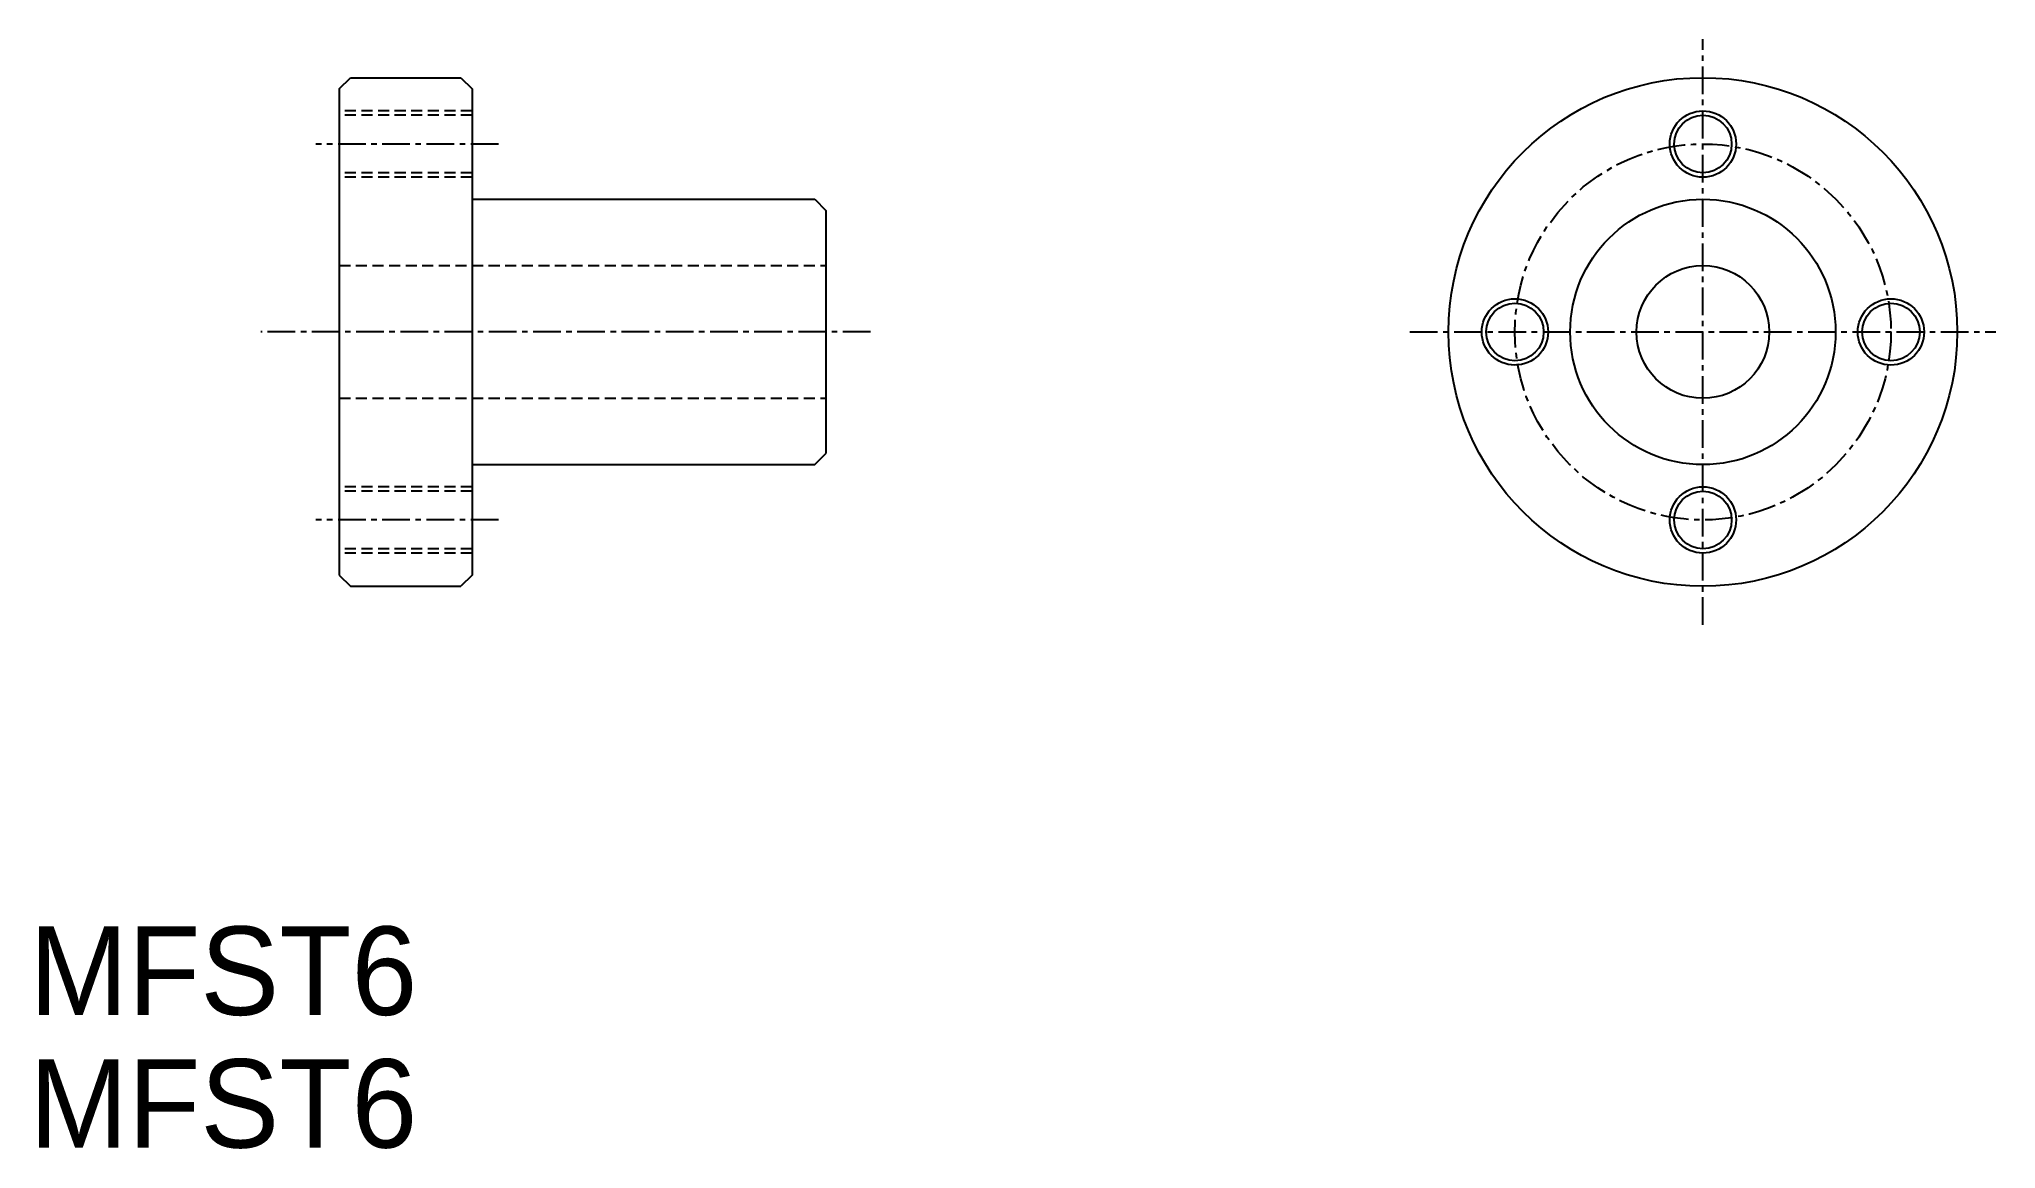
# Model space of a CAD drawing. Extents: x 66.1 to 154.6, y 111.7 to 161.9.
import ezdxf

# ---------------------------------------------------------------- set-up
doc = ezdxf.new("R2010")
doc.units = 0
doc.linetypes.add('CENTER', pattern=[2, 1.25, -0.25, 0.25, -0.25])
doc.linetypes.add('DASHED', pattern=[0.75, 0.5, -0.25])
doc.layers.get('0').update_dxf_attribs({"linetype": 'CONTINUOUS'})
doc.layers.add('CENTER', color=1, linetype='CENTER')

msp = doc.modelspace()

# ---------------------------------------------------------------- linework, layer by layer
at = {"color": 7, "linetype": 'CONTINUOUS'}
for p, q in [((79.676, 159.668), (80.176, 160.168)), ((80.176, 160.168), (85.176, 160.168)), ((85.176, 160.168), (85.676, 159.668)), ((79.676, 159.668), (79.676, 137.668)), ((85.676, 159.668), (85.676, 137.668)), ((141.32, 158.468), (141.32, 158.468)), ((85.676, 154.668), (101.176, 154.668)), ((101.176, 154.668), (101.676, 154.168)), ((101.676, 154.168), (101.676, 143.168)), ((85.676, 142.668), (101.176, 142.668)), ((101.176, 142.668), (101.676, 143.168)), ((79.676, 137.668), (80.176, 137.168)), ((80.176, 137.168), (85.176, 137.168)), ((85.676, 137.668), (85.176, 137.168))]:
    msp.add_line(p, q, dxfattribs=at)
at = {"color": 3, "linetype": 'DASHED'}
for p, q in [((85.676, 158.668), (79.676, 158.668)), ((85.676, 158.468), (79.676, 158.468)), ((85.676, 155.868), (79.676, 155.868)), ((85.676, 155.668), (79.676, 155.668)), ((79.676, 151.668), (101.676, 151.668)), ((79.676, 145.668), (101.676, 145.668)), ((85.676, 141.668), (79.676, 141.668)), ((85.676, 141.468), (79.676, 141.468)), ((85.676, 138.868), (79.676, 138.868)), ((85.676, 138.668), (79.676, 138.668))]:
    msp.add_line(p, q, dxfattribs=at)
at = {"color": 7, "linetype": 'CONTINUOUS'}
for centre, radius in [((141.32, 148.668), 11.5), ((141.32, 157.168), 1.3), ((141.32, 148.668), 6), ((141.32, 148.668), 3), ((132.82, 148.668), 1.3), ((149.82, 148.668), 1.3), ((141.32, 140.168), 1.3)]:
    msp.add_circle(centre, radius, dxfattribs=at)
at = {"color": 3}
for centre in [(141.32, 157.168), (132.82, 148.668), (141.32, 140.168)]:
    msp.add_circle(centre, 1.5, dxfattribs=at)
at = {"color": 3, "linetype": 'CONTINUOUS'}
msp.add_circle((149.82, 148.668), 1.5, dxfattribs=at)
at = {"layer": 'CENTER', "color": 1, "linetype": 'CENTER'}
for p, q in [((141.32, 135.424), (141.32, 161.911)), ((86.868, 157.168), (78.609, 157.168)), ((103.685, 148.668), (76.132, 148.668)), ((128.076, 148.668), (154.564, 148.668)), ((86.868, 140.168), (78.609, 140.168))]:
    msp.add_line(p, q, dxfattribs=at)
msp.add_circle((141.32, 148.668), 8.5, dxfattribs=at)

# ---------------------------------------------------------------- texts
at = {"color": 7, "linetype": 'CONTINUOUS'}
for p in [(65.667, 117.783), (65.667, 111.783)]:
    msp.add_text('MFST6', height=4, dxfattribs=at).set_placement(p)

doc.saveas('drawing.dxf')
